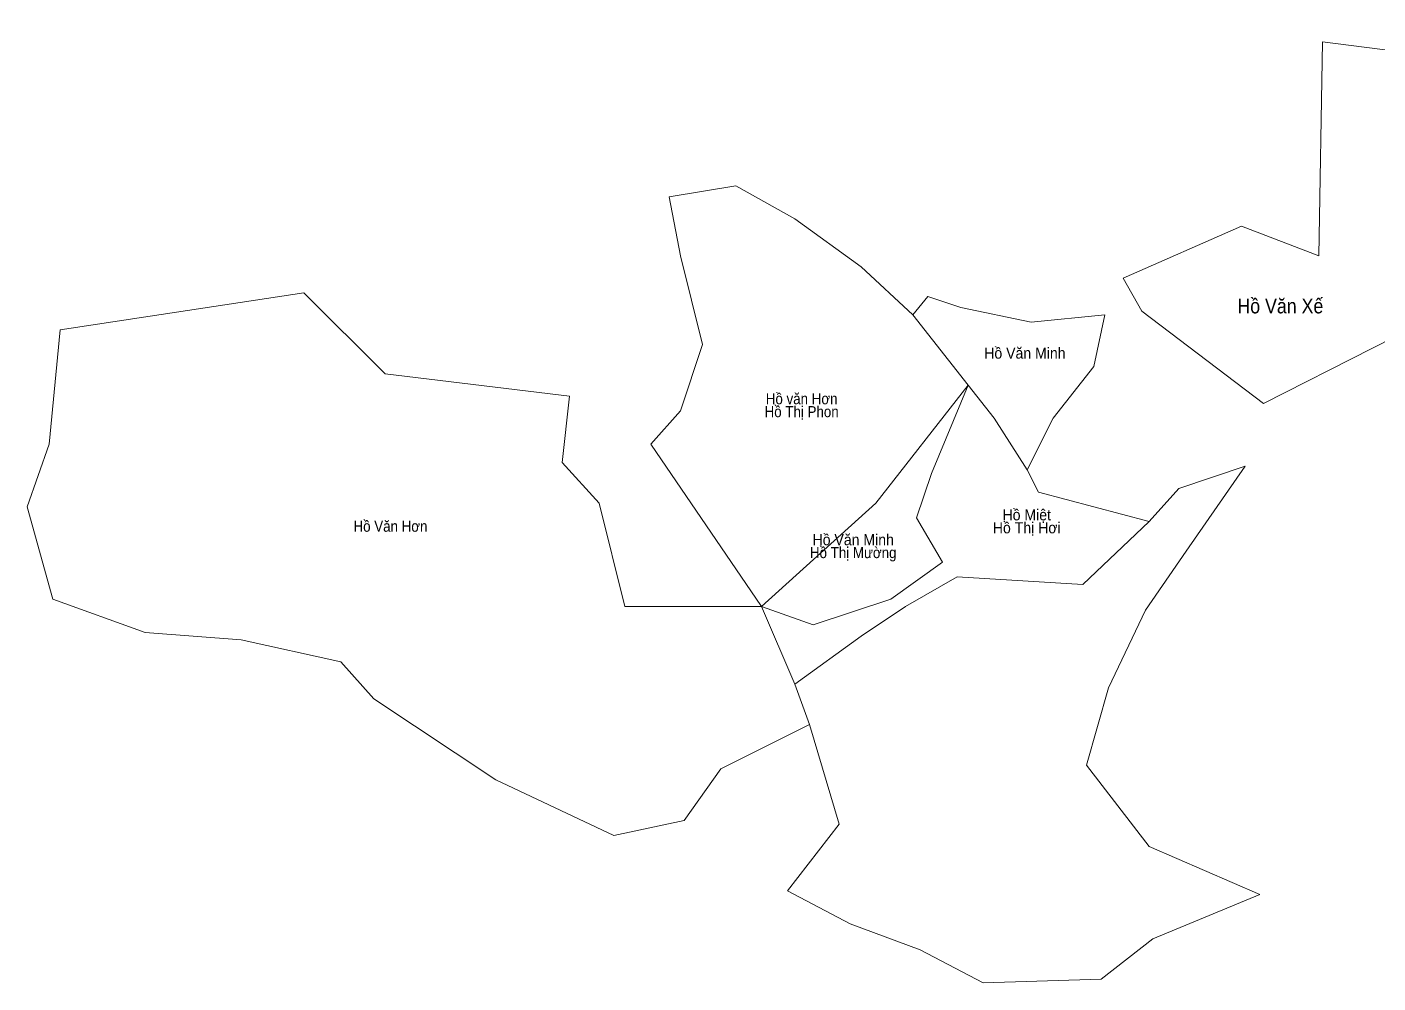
# Model space of a CAD drawing. Header units: metres. Extents: x 549244 to 555620, y 1839739 to 1842785.
# Drawn here: x 552626 to 552992, y 1840681 to 1840940 of the extents above; entities that cross this region are included whole.
import ezdxf
from ezdxf.enums import TextEntityAlignment as Align

# ---------------------------------------------------------------- set-up
doc = ezdxf.new("R2010")
doc.units = ezdxf.units.M
doc.header["$LTSCALE"] = 0.72
doc.layers.add('10', color=7, linetype='Continuous', lineweight=13)

msp = doc.modelspace()

# ---------------------------------------------------------------- linework, layer by layer
at = {"layer": '10'}
for p, q in [((552795, 1840827), (552825, 1840783)), ((552788, 1840783), (552781, 1840811)), ((552788, 1840783), (552825, 1840783))]:
    msp.add_line(p, q, dxfattribs=at)
for points in [[(553043, 1840940), (553073, 1840909), (553094, 1840891), (553077, 1840878), (553020, 1840868), (552961, 1840838), (552928, 1840863), (552923, 1840872), (552955, 1840886), (552976, 1840878), (552977, 1840936), (553008, 1840932)], [(552930, 1840806), (552912, 1840789), (552878, 1840791), (552864, 1840783), (552852, 1840775), (552834, 1840762), (552825, 1840783), (552839, 1840778), (552860, 1840785), (552874, 1840795), (552867, 1840807), (552871, 1840819), (552881, 1840843), (552888, 1840834), (552897, 1840820), (552900, 1840814)]]:
    msp.add_lwpolyline(points, close=True, dxfattribs=at)
for points in [[(552795, 1840827), (552803, 1840836), (552809, 1840854), (552803, 1840878), (552800, 1840894), (552818, 1840897), (552834, 1840888), (552852, 1840875), (552866, 1840862), (552881, 1840843)], [(552781, 1840811), (552771, 1840822), (552773, 1840840), (552723, 1840846), (552701, 1840868), (552635, 1840858), (552632, 1840827), (552626, 1840810), (552633, 1840785), (552658, 1840776), (552684, 1840774), (552711, 1840768), (552720, 1840758), (552753, 1840736), (552785, 1840721), (552804, 1840725), (552814, 1840739), (552838, 1840751), (552834, 1840762)], [(552866, 1840862), (552870, 1840867), (552879, 1840864), (552898, 1840860), (552918, 1840862), (552915, 1840848), (552904, 1840834), (552897, 1840820)], [(552881, 1840843), (552856, 1840811), (552825, 1840783)], [(552838, 1840751), (552846, 1840724), (552832, 1840706), (552849, 1840697), (552868, 1840690), (552885, 1840681), (552917, 1840682), (552931, 1840693), (552960, 1840705), (552930, 1840718), (552913, 1840740), (552919, 1840761), (552929, 1840782), (552940, 1840798), (552956, 1840821), (552938, 1840815), (552930, 1840806)]]:
    msp.add_lwpolyline(points, dxfattribs=at)

# ---------------------------------------------------------------- texts
for s, height, width, p in [('Hồ Văn Xế', 4, 0.9, (552965.55, 1840862.41)), ('Hồ Văn Minh', 3, 0.95, (552896.34, 1840850.15)), ('Hồ văn Hơn', 3, 0.9, (552835.86, 1840837.79)), ('Hồ Thị Phon', 3, 0.9, (552835.86, 1840834.29)), ('Hồ Văn Hơn', 3, 0.9, (552724.47, 1840803.25)), ('Hồ Thị Hơi', 3, 0.95, (552896.84, 1840802.83)), ('Hồ Miệt', 3, 0.95, (552896.84, 1840806.33)), ('Hồ Văn Minh', 3, 0.95, (552849.83, 1840799.6)), ('Hồ Thị Mường', 3, 0.9, (552849.83, 1840796.1))]:
    msp.add_text(s, height=height, dxfattribs=dict(at, width=width)).set_placement(p, align=Align.CENTER)

doc.saveas('drawing.dxf')
